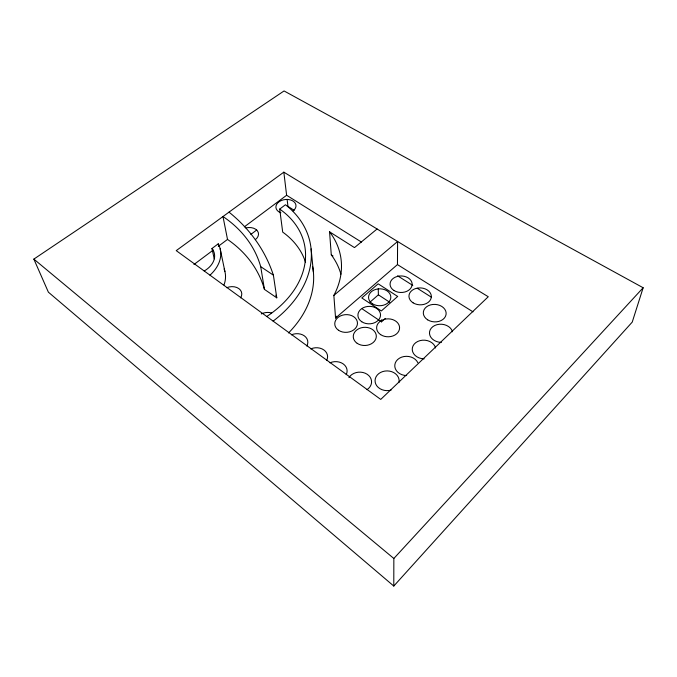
<?xml version="1.0" encoding="UTF-8"?>
<svg xmlns="http://www.w3.org/2000/svg" width="677" height="677" viewBox="0 0 677 677"><rect width="100%" height="100%" fill="white"/><g stroke="black" fill="none" stroke-linecap="round" stroke-linejoin="round"><path stroke-width="1.02" d="M393.786 586.054L393.845 558.483L643.15 287.75L284.061 90.946L33.85 259.105L48.389 292.176L393.786 586.054L632.233 322.1L643.15 287.75M397.458 264.597L397.594 241.486L333.854 295.409L335.564 318.055L397.458 264.597L473.02 311.852M362.254 308.915L381.498 321.854L385.331 318.418M369.938 302.204L378.375 294.825L378.265 288.825M377.089 228.987L354.486 247.604L329.555 231.83A102.295 74.563 -10.3 0 1 333.854 295.409M250.837 234.428L256.744 229.968M266.772 316.498A99.942 71.483 -12 0 0 279.694 209.083L285.466 204.742A115.217 82.23 -12.6 0 1 273.119 321.118M193.935 264.504L213.238 250.075M218.282 246.318L227.514 239.421L222.987 216.53A162.962 116.165 -18.7 0 1 260.713 266.662L273.39 275.15L276.775 297.838L264.428 289.375A158.206 115.268 -19.3 0 0 227.514 239.421M244.346 226.846L286.616 195.264L283.832 172.161L176.232 250.625L380.736 399.413L488.269 296.738L283.832 172.161M204.226 270.995A23.026 16.316 -12.7 0 0 211.969 248.51L218.239 243.83L218.671 245.903M286.616 195.264L361.476 242.087M294.199 210.327L287.962 206.375L287.107 199.309M397.627 275.818L412.792 285.423M417.244 288.241L431.511 297.279M329.555 231.83L331.281 254.857L333.008 255.982M378.375 294.825L389.74 302.264M33.85 259.105L393.845 558.483M211.969 248.51L214.228 258.834M220.16 248.781L224.908 271.519M260.713 266.662L264.428 289.375M279.694 209.083L282.698 232.101A97.149 71.085 -12.4 0 1 305.598 262.49M311.098 248.874L313.358 271.79M381.464 319.874L381.498 321.854M229.012 212.138A258.673 182.612 -23.4 0 1 273.39 275.15M224.112 269.006A40.383 29.153 -13.7 0 1 224.002 284.949M218.239 243.83A41.534 29.306 -13.3 0 1 209.98 275.175M275.869 295.164A250.744 180.784 -24.2 0 1 276.775 297.838M312.63 266.679A111.993 81.765 -12.9 0 1 288.52 332.957M336.477 316.227A99.401 74.098 -10.6 0 1 335.564 318.055M331.281 254.857A99.401 74.098 -10.6 0 1 340.903 274.177M291.432 334.819A11.543 9.106 -7.8 0 1 304.396 335.894A11.543 9.106 -7.8 0 1 306.833 346.032M226.677 287.691A11.035 8.2 -11.5 0 1 238.888 288.63A11.035 8.2 -11.5 0 1 240.614 297.838M261.305 313.925A11.314 8.691 -9.7 0 1 271.612 312.977M245.836 227.946A10.383 7.312 -9.1 0 1 257.277 230.679A10.383 7.312 -9.1 0 1 255.339 239.666M280.887 212.781A10.087 6.956 -6.6 0 1 277.722 202.931A10.087 6.956 -6.6 0 1 292.396 200.697A10.087 6.956 -6.6 0 1 293.09 210.919M310.777 348.9A11.704 9.376 -6.4 0 1 323.97 350.017A11.704 9.376 -6.4 0 1 326.636 360.443M329.902 362.821A11.873 9.647 -4.7 0 1 343.315 363.981A11.873 9.647 -4.7 0 1 346.209 374.686M348.909 377.605A12.008 9.867 -2.2 0 1 367.213 374.296A12.008 9.867 -2.2 0 1 367.019 389.656M391.086 390.096A12.042 9.867 0.7 0 1 375.219 382.344A12.042 9.867 0.7 0 1 387.193 370.911A12.042 9.867 0.7 0 1 398.948 382.59M406.682 375.566A11.924 9.622 2.3 0 1 394.852 366.909A11.924 9.622 2.3 0 1 403.881 356.551A11.924 9.622 2.3 0 1 417.853 362.728M424.157 358.861A11.788 9.343 3.5 0 1 412.268 349.924A11.788 9.343 3.5 0 1 422.448 340.209A11.788 9.343 3.5 0 1 435.573 347.953M441.396 342.393A11.653 9.08 4.5 0 1 429.514 333.719A11.653 9.08 4.5 0 1 439.415 324.258A11.653 9.08 4.5 0 1 452.507 331.781M397.67 296.441L381.337 310.955L361.823 297.973L378.172 283.824L397.67 296.441M427.644 319.823A11.424 8.742 3.5 0 0 446.025 314.703A11.424 8.742 3.5 0 0 430.53 304.895A11.424 8.742 3.5 0 0 427.644 319.823M413.097 302.839A11.213 8.471 2.1 0 0 431.215 297.863A11.213 8.471 2.1 0 0 416.135 288.394A11.213 8.471 2.1 0 0 413.097 302.839M394.031 290.543A11.044 8.268 0.5 0 0 411.98 285.669A11.044 8.268 0.5 0 0 397.281 276.444A11.044 8.268 0.5 0 0 394.031 290.543M338.492 330.249A11.374 8.86 -3.5 0 0 357.228 325.078A11.374 8.86 -3.5 0 0 342.604 315.143A11.374 8.86 -3.5 0 0 338.492 330.249M357.185 343.332A11.534 9.089 -1.9 0 0 376.099 338.043A11.534 9.089 -1.9 0 0 361.086 327.837A11.534 9.089 -1.9 0 0 357.185 343.332M380.669 334.658A11.484 8.97 0 0 0 399.396 329.428A11.484 8.97 0 0 0 384.231 319.375A11.484 8.97 0 0 0 380.669 334.658M361.78 321.77A11.314 8.742 -1.6 0 0 380.322 316.658A11.314 8.742 -1.6 0 0 365.555 306.867A11.314 8.742 -1.6 0 0 361.78 321.77M372.426 303.745A11.145 8.462 -0.9 0 0 390.637 298.777A11.145 8.462 -0.9 0 0 375.997 289.316A11.145 8.462 -0.9 0 0 372.426 303.745"/></g></svg>
